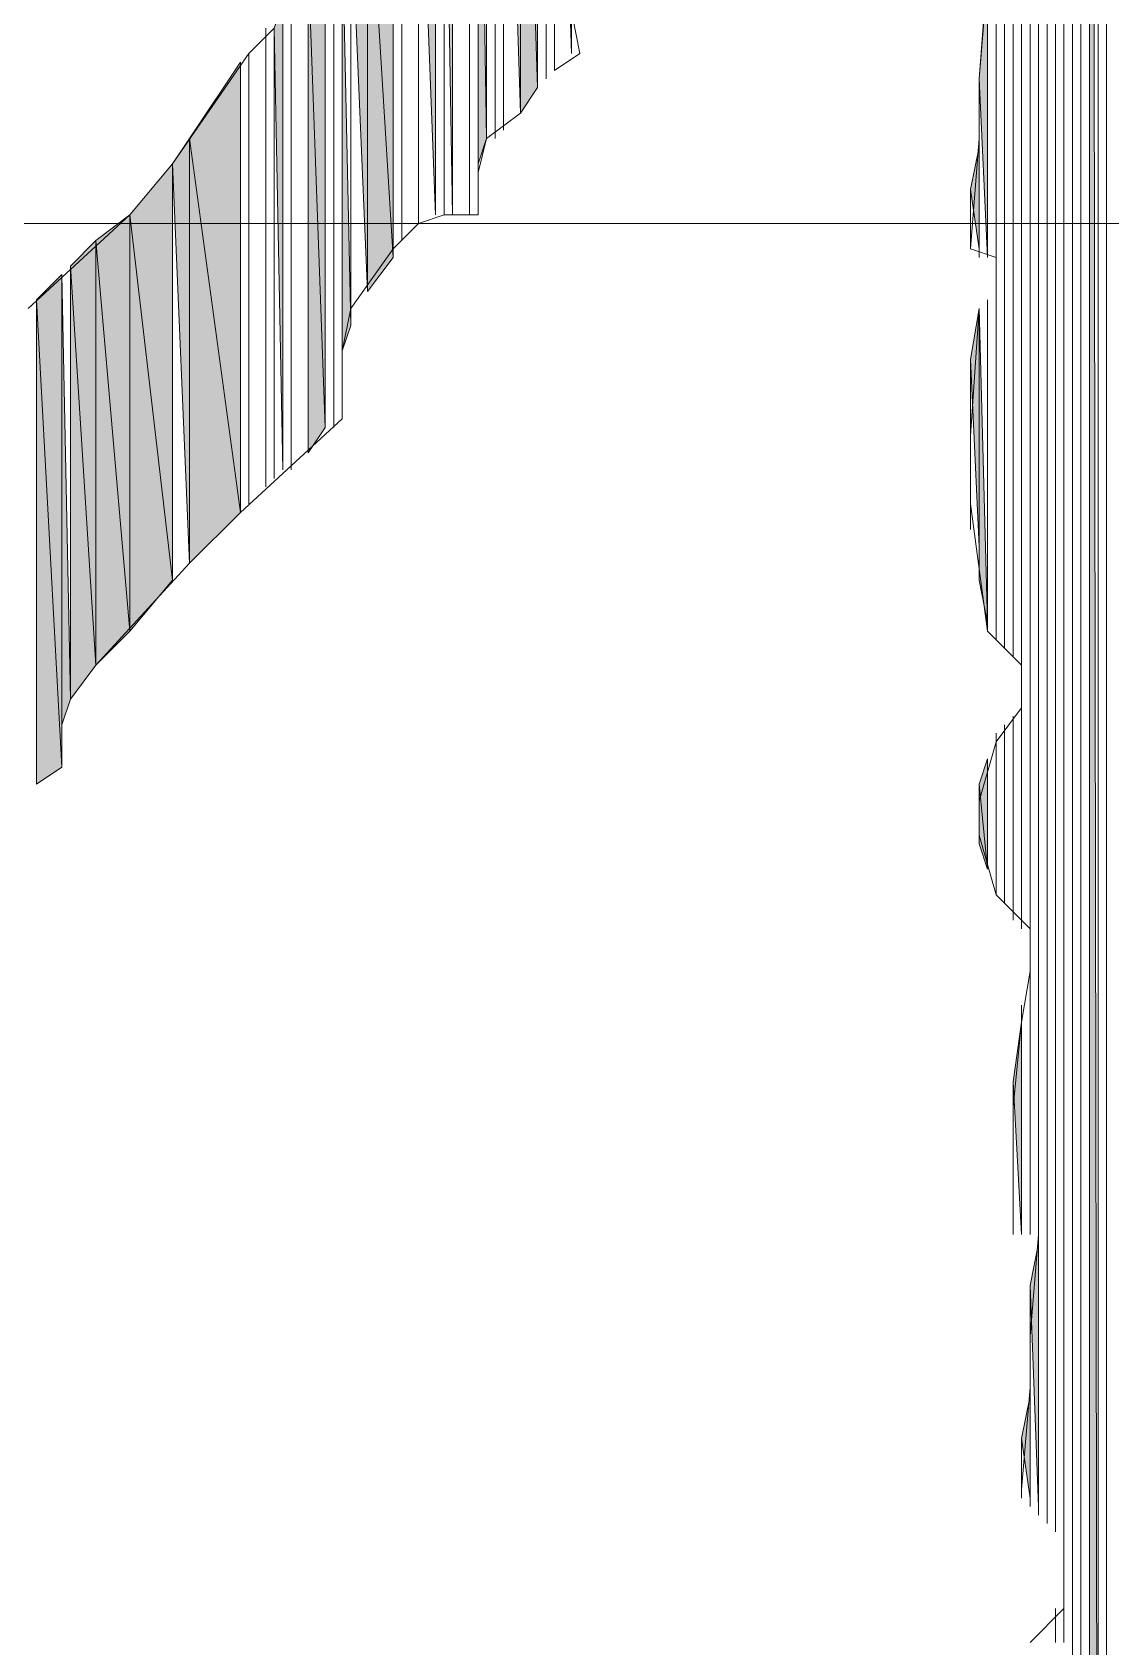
# Model space of a CAD drawing. Header units: millimetres. Extents: x -30643 to 86172, y -19411 to 63186.
# Drawn here: x 82317.3 to 82406.6, y -1824.7 to -1691 of the extents above; entities that cross this region are included whole.
import ezdxf

# ---------------------------------------------------------------- set-up
doc = ezdxf.new("R2010")
doc.units = ezdxf.units.MM

msp = doc.modelspace()

# ---------------------------------------------------------------- hatches: boundary and pattern name
h = msp.add_hatch(color=0)
h.dxf.hatch_style = 2
h.paths.add_polyline_path([(82402.75, -1815.88), (82402.75, -1817.99), (82402.75, -1448.56)])
h = msp.add_hatch(color=0)
h.dxf.hatch_style = 2
h.paths.add_polyline_path([(82404.87, -1897.5), (82405.57, -1901.02), (82404.87, -1448.56)])
h = msp.add_hatch(color=0)
h.dxf.hatch_style = 2
h.paths.add_polyline_path([(82399.24, -1743.4), (82399.24, -1746.92), (82399.24, -1452.78)])
h = msp.add_hatch(color=0)
h.dxf.hatch_style = 2
h.paths.add_polyline_path([(82361.94, -1692.73), (82361.94, -1646.99), (82360.53, -1649.11)])
h = msp.add_hatch(color=0)
h.dxf.hatch_style = 2
h.paths.add_polyline_path([(82359.13, -1695.55), (82359.13, -1649.81), (82357.72, -1651.92)])
h = msp.add_hatch(color=0)
h.dxf.hatch_style = 2
h.paths.add_polyline_path([(82357.72, -1697.66), (82357.72, -1651.92), (82356.31, -1654.03)])
h = msp.add_hatch(color=0)
h.dxf.hatch_style = 2
h.paths.add_polyline_path([(82357.72, -1697.66), (82359.13, -1695.55), (82357.72, -1651.92)])
h = msp.add_hatch(color=0)
h.dxf.hatch_style = 2
h.paths.add_polyline_path([(82354.2, -1701.88), (82354.9, -1699.77), (82354.2, -1656.85)])
h = msp.add_hatch(color=0)
h.dxf.hatch_style = 2
h.paths.add_polyline_path([(82352.09, -1706.1), (82352.09, -1658.25), (82351.39, -1665.29)])
h = msp.add_hatch(color=0)
h.dxf.hatch_style = 2
h.paths.add_polyline_path([(82350.68, -1706.1), (82350.68, -1666.7), (82349.27, -1669.51)])
h = msp.add_hatch(color=0)
h.dxf.hatch_style = 2
h.paths.add_polyline_path([(82347.16, -1709.62), (82347.16, -1672.33), (82345.05, -1675.14)])
h = msp.add_hatch(color=0)
h.dxf.hatch_style = 2
h.paths.add_polyline_path([(82345.05, -1712.44), (82345.05, -1675.14), (82343.65, -1680.07)])
h = msp.add_hatch(color=0)
h.dxf.hatch_style = 2
h.paths.add_polyline_path([(82345.05, -1712.44), (82347.16, -1709.62), (82345.05, -1675.14)])
h = msp.add_hatch(color=0)
h.dxf.hatch_style = 2
h.paths.add_polyline_path([(82341.53, -1723.7), (82341.53, -1682.88), (82340.13, -1684.99)])
h = msp.add_hatch(color=0)
h.dxf.hatch_style = 2
h.paths.add_polyline_path([(82342.94, -1717.36), (82343.65, -1715.25), (82342.94, -1682.18)])
h = msp.add_hatch(color=0)
h.dxf.hatch_style = 2
h.paths.add_polyline_path([(82338.72, -1726.51), (82338.72, -1685.7), (82338.72, -1687.81)])
h = msp.add_hatch(color=0)
h.dxf.hatch_style = 2
h.paths.add_polyline_path([(82340.13, -1725.81), (82341.53, -1723.7), (82340.13, -1684.99)])
h = msp.add_hatch(color=0)
h.dxf.hatch_style = 2
h.paths.add_polyline_path([(82396.42, -1709.62), (82396.42, -1686.4), (82395.72, -1694.84)])
h = msp.add_hatch(color=0)
h.dxf.hatch_style = 2
h.paths.add_polyline_path([(82338.02, -1727.21), (82338.02, -1688.51), (82337.31, -1690.62)])
h = msp.add_hatch(color=0)
h.dxf.hatch_style = 2
h.paths.add_polyline_path([(82334.5, -1730.73), (82334.5, -1693.44), (82330.28, -1699.77)])
h = msp.add_hatch(color=0)
h.dxf.hatch_style = 2
h.paths.add_polyline_path([(82395.72, -1709.62), (82395.72, -1694.84), (82395.72, -1697.66)])
h = msp.add_hatch(color=0)
h.dxf.hatch_style = 2
h.paths.add_polyline_path([(82395.72, -1708.92), (82395.72, -1697.66), (82395.72, -1699.77)])
h = msp.add_hatch(color=0)
h.dxf.hatch_style = 2
h.paths.add_polyline_path([(82330.28, -1734.95), (82330.28, -1699.77), (82328.87, -1701.88)])
h = msp.add_hatch(color=0)
h.dxf.hatch_style = 2
h.paths.add_polyline_path([(82330.28, -1734.95), (82334.5, -1730.73), (82330.28, -1699.77)])
h = msp.add_hatch(color=0)
h.dxf.hatch_style = 2
h.paths.add_polyline_path([(82395.72, -1708.92), (82395.72, -1700.47), (82395.01, -1703.99)])
h = msp.add_hatch(color=0)
h.dxf.hatch_style = 2
h.paths.add_polyline_path([(82328.87, -1736.36), (82328.87, -1701.88), (82325.35, -1706.1)])
h = msp.add_hatch(color=0)
h.dxf.hatch_style = 2
h.paths.add_polyline_path([(82325.35, -1740.58), (82325.35, -1706.1), (82322.53, -1708.21)])
h = msp.add_hatch(color=0)
h.dxf.hatch_style = 2
h.paths.add_polyline_path([(82325.35, -1740.58), (82328.87, -1736.36), (82325.35, -1706.1)])
h = msp.add_hatch(color=0)
h.dxf.hatch_style = 2
h.paths.add_polyline_path([(82322.53, -1743.4), (82322.53, -1708.21), (82320.42, -1710.33)])
h = msp.add_hatch(color=0)
h.dxf.hatch_style = 2
h.paths.add_polyline_path([(82322.53, -1743.4), (82325.35, -1740.58), (82322.53, -1708.21)])
h = msp.add_hatch(color=0)
h.dxf.hatch_style = 2
h.paths.add_polyline_path([(82319.72, -1751.84), (82319.72, -1711.03), (82317.61, -1713.14)])
h = msp.add_hatch(color=0)
h.dxf.hatch_style = 2
h.paths.add_polyline_path([(82319.72, -1751.84), (82319.72, -1748.32), (82319.72, -1711.03)])
h = msp.add_hatch(color=0)
h.dxf.hatch_style = 2
h.paths.add_polyline_path([(82319.72, -1748.32), (82320.42, -1746.21), (82319.72, -1711.03)])
h = msp.add_hatch(color=0)
h.dxf.hatch_style = 2
h.paths.add_polyline_path([(82320.42, -1746.21), (82322.53, -1743.4), (82320.42, -1710.33)])
h = msp.add_hatch(color=0)
h.dxf.hatch_style = 2
h.paths.add_polyline_path([(82317.61, -1753.25), (82319.72, -1751.84), (82317.61, -1713.14)])
h = msp.add_hatch(color=0)
h.dxf.hatch_style = 2
h.paths.add_polyline_path([(82395.72, -1733.55), (82395.72, -1713.84), (82395.01, -1718.07)])
h = msp.add_hatch(color=0)
h.dxf.hatch_style = 2
h.paths.add_polyline_path([(82395.72, -1736.36), (82396.42, -1739.88), (82395.72, -1713.84)])
h = msp.add_hatch(color=0)
h.dxf.hatch_style = 2
h.paths.add_polyline_path([(82395.01, -1732.14), (82395.01, -1718.07), (82395.01, -1720.88)])
h = msp.add_hatch(color=0)
h.dxf.hatch_style = 2
h.paths.add_polyline_path([(82395.01, -1729.32), (82395.01, -1722.29), (82395.01, -1724.4)])
h = msp.add_hatch(color=0)
h.dxf.hatch_style = 2
h.paths.add_polyline_path([(82396.42, -1760.29), (82396.42, -1751.14), (82395.72, -1753.25)])
h = msp.add_hatch(color=0)
h.dxf.hatch_style = 2
h.paths.add_polyline_path([(82395.72, -1758.18), (82396.42, -1760.29), (82395.72, -1753.25)])
h = msp.add_hatch(color=0)
h.dxf.hatch_style = 2
h.paths.add_polyline_path([(82399.24, -1790.54), (82399.24, -1772.95), (82398.53, -1777.88)])
h = msp.add_hatch(color=0)
h.dxf.hatch_style = 2
h.paths.add_polyline_path([(82398.53, -1790.54), (82398.53, -1777.88), (82398.53, -1779.99)])
h = msp.add_hatch(color=0)
h.dxf.hatch_style = 2
h.paths.add_polyline_path([(82398.53, -1786.32), (82398.53, -1779.99), (82398.53, -1783.51)])
h = msp.add_hatch(color=0)
h.dxf.hatch_style = 2
h.paths.add_polyline_path([(82398.53, -1786.32), (82398.53, -1790.54), (82398.53, -1779.99)])
h = msp.add_hatch(color=0)
h.dxf.hatch_style = 2
h.paths.add_polyline_path([(82400.64, -1813.06), (82400.64, -1791.25), (82399.94, -1794.77)])
h = msp.add_hatch(color=0)
h.dxf.hatch_style = 2
h.paths.add_polyline_path([(82399.94, -1813.06), (82399.94, -1794.77), (82399.94, -1796.88)])
h = msp.add_hatch(color=0)
h.dxf.hatch_style = 2
h.paths.add_polyline_path([(82399.94, -1813.06), (82399.94, -1796.88), (82399.94, -1798.99)])
h = msp.add_hatch(color=0)
h.dxf.hatch_style = 2
h.paths.add_polyline_path([(82399.94, -1813.06), (82399.94, -1798.99), (82399.94, -1801.8)])
h = msp.add_hatch(color=0)
h.dxf.hatch_style = 2
h.paths.add_polyline_path([(82399.94, -1812.36), (82399.94, -1803.91), (82399.24, -1807.43)])
h = msp.add_hatch(color=0)
h.dxf.hatch_style = 2
h.paths.add_polyline_path([(82399.24, -1812.36), (82399.24, -1807.43), (82399.24, -1809.54)])

# ---------------------------------------------------------------- linework, layer by layer
at = {"color": 0, "lineweight": 0}
for points in [[(82401.35, -1814.47), (82401.35, -1448.56)], [(82401.35, -1814.47), (82401.35, -1448.56)], [(82401.35, -1814.47), (82401.35, -1448.56)], [(82401.35, -1814.47), (82401.35, -1448.56)], [(82401.35, -1814.47), (82401.35, -1448.56)], [(82402.05, -1815.17), (82402.05, -1448.56)], [(82402.05, -1815.17), (82402.05, -1448.56)], [(82402.05, -1815.17), (82402.05, -1448.56)], [(82402.05, -1815.17), (82402.05, -1448.56)], [(82402.05, -1815.17), (82402.05, -1448.56)], [(82402.05, -1815.17), (82402.05, -1448.56)], [(82402.05, -1815.17), (82402.05, -1448.56)], [(82402.05, -1815.17), (82402.05, -1448.56)], [(82402.05, -1815.17), (82402.05, -1448.56)], [(82402.05, -1815.17), (82402.05, -1448.56)], [(82402.75, -1815.88), (82402.75, -1448.56)], [(82402.75, -1815.88), (82402.75, -1448.56)], [(82402.75, -1815.88), (82402.75, -1448.56)], [(82402.75, -1815.88), (82402.75, -1817.99), (82402.75, -1448.56)], [(82402.75, -1817.99), (82402.75, -1448.56)], [(82402.75, -1817.99), (82402.75, -1448.56)], [(82402.75, -1817.99), (82402.75, -1448.56)], [(82402.75, -1817.99), (82402.75, -1448.56)], [(82402.75, -1817.99), (82402.75, -1448.56)], [(82402.75, -1817.99), (82402.75, -1448.56)], [(82402.75, -1818.69), (82402.75, -1448.56)], [(82402.75, -1818.69), (82402.75, -1448.56)], [(82402.75, -1819.4), (82402.75, -1448.56)], [(82402.75, -1824.32), (82402.75, -1448.56)], [(82403.46, -1824.32), (82403.46, -1448.56)], [(82403.46, -1824.32), (82403.46, -1448.56)], [(82403.46, -1824.32), (82403.46, -1448.56)], [(82403.46, -1824.32), (82403.46, -1448.56)], [(82403.46, -1824.32), (82403.46, -1448.56)], [(82403.46, -1824.32), (82403.46, -1448.56)], [(82403.46, -1824.32), (82403.46, -1448.56)], [(82403.46, -1824.32), (82403.46, -1448.56)], [(82403.46, -1824.32), (82403.46, -1448.56)], [(82403.46, -1824.32), (82403.46, -1448.56)], [(82403.46, -1824.32), (82403.46, -1448.56)], [(82403.46, -1871.47), (82403.46, -1448.56)], [(82404.16, -1872.17), (82404.16, -1448.56)], [(82404.16, -1872.17), (82404.16, -1448.56)], [(82404.16, -1872.17), (82404.16, -1448.56)], [(82404.16, -1895.39), (82404.16, -1448.56)], [(82404.16, -1896.1), (82404.16, -1448.56)], [(82404.16, -1896.1), (82404.16, -1448.56)], [(82404.87, -1896.8), (82404.87, -1448.56)], [(82404.87, -1896.8), (82404.87, -1448.56)], [(82404.87, -1897.5), (82404.87, -1448.56)], [(82404.87, -1897.5), (82405.57, -1901.02), (82404.87, -1448.56)], [(82405.57, -1901.02), (82405.57, -1448.56)], [(82405.57, -1910.17), (82405.57, -1448.56)], [(82405.57, -1910.87), (82405.57, -1448.56)], [(82405.57, -1910.87), (82405.57, -1448.56)], [(82405.57, -1910.87), (82405.57, -1448.56)], [(82405.57, -1910.87), (82405.57, -1448.56)], [(82405.57, -1912.28), (82405.57, -1448.56)], [(82405.57, -1912.28), (82405.57, -1448.56)], [(82405.57, -1913.69), (82405.57, -1448.56)], [(82405.57, -1913.69), (82405.57, -1448.56)], [(82406.27, -1913.69), (82406.27, -1448.56)], [(82406.27, -1921.43), (82406.27, -1448.56)], [(82406.27, -1921.43), (82406.27, -1448.56)], [(82406.27, -1921.43), (82406.27, -1448.56)], [(82406.27, -1921.43), (82406.27, -1448.56)], [(82406.27, -1921.43), (82406.27, -1448.56)], [(82406.27, -1921.43), (82406.27, -1448.56)], [(82406.27, -1921.43), (82406.27, -1448.56)], [(82406.27, -1921.43), (82406.27, -1448.56)], [(82406.27, -1921.43), (82406.27, -1448.56)], [(82406.27, -1920.73), (82406.27, -1448.56)], [(82406.27, -1920.73), (82406.27, -1448.56)], [(82400.64, -1813.77), (82400.64, -1451.37)], [(82400.64, -1813.77), (82400.64, -1451.37)], [(82400.64, -1813.77), (82400.64, -1451.37)], [(82400.64, -1813.77), (82400.64, -1451.37)], [(82401.35, -1814.47), (82401.35, -1450.67)], [(82401.35, -1814.47), (82401.35, -1450.67)], [(82401.35, -1814.47), (82401.35, -1450.67)], [(82401.35, -1814.47), (82401.35, -1450.67)], [(82401.35, -1814.47), (82401.35, -1450.67)], [(82401.35, -1813.77), (82401.35, -1451.37)], [(82401.35, -1813.77), (82401.35, -1451.37)], [(82401.35, -1813.77), (82401.35, -1451.37)], [(82401.35, -1813.77), (82401.35, -1451.37)], [(82399.24, -1743.4), (82399.24, -1452.78)], [(82399.24, -1743.4), (82399.24, -1452.78)], [(82399.24, -1743.4), (82399.24, -1452.78)], [(82399.24, -1743.4), (82399.24, -1452.78)], [(82399.24, -1743.4), (82399.24, -1452.78)], [(82399.24, -1743.4), (82399.24, -1746.92), (82399.24, -1452.78)], [(82399.24, -1746.92), (82399.24, -1452.78)], [(82399.24, -1765.21), (82399.24, -1452.78)], [(82399.24, -1765.21), (82399.24, -1452.78)], [(82399.24, -1765.21), (82399.24, -1452.78)], [(82399.94, -1765.21), (82399.94, -1452.78)], [(82399.94, -1765.21), (82399.94, -1452.78)], [(82399.94, -1765.92), (82399.94, -1452.78)], [(82399.94, -1765.92), (82399.94, -1452.78)], [(82399.94, -1765.92), (82399.94, -1452.78)], [(82399.94, -1765.92), (82399.94, -1452.78)], [(82399.94, -1766.62), (82399.94, -1452.78)], [(82399.94, -1766.62), (82399.94, -1452.78)], [(82399.94, -1767.32), (82399.94, -1452.78)], [(82399.94, -1767.32), (82399.94, -1452.78)], [(82399.94, -1767.32), (82399.94, -1452.78)], [(82399.94, -1767.32), (82399.94, -1452.78)], [(82399.94, -1768.03), (82399.94, -1452.78)], [(82399.94, -1768.03), (82399.94, -1452.78)], [(82399.94, -1768.73), (82399.94, -1452.78)], [(82399.94, -1790.54), (82399.94, -1452.78)], [(82399.94, -1790.54), (82399.94, -1452.78)], [(82399.94, -1790.54), (82399.94, -1452.78)], [(82400.64, -1790.54), (82400.64, -1452.08)], [(82400.64, -1790.54), (82400.64, -1452.08)], [(82400.64, -1790.54), (82400.64, -1452.08)], [(82400.64, -1813.77), (82400.64, -1452.08)], [(82400.64, -1813.77), (82400.64, -1452.08)], [(82400.64, -1813.77), (82400.64, -1452.08)], [(82400.64, -1813.77), (82400.64, -1452.08)], [(82400.64, -1813.77), (82400.64, -1452.08)], [(82400.64, -1813.77), (82400.64, -1452.08)], [(82400.64, -1813.77), (82400.64, -1452.08)], [(82397.83, -1741.99), (82397.83, -1453.48)], [(82397.83, -1741.99), (82397.83, -1453.48)], [(82398.53, -1742.69), (82398.53, -1453.48)], [(82398.53, -1742.69), (82398.53, -1453.48)], [(82398.53, -1742.69), (82398.53, -1453.48)], [(82398.53, -1742.69), (82398.53, -1453.48)], [(82398.53, -1742.69), (82398.53, -1453.48)], [(82398.53, -1742.69), (82398.53, -1453.48)], [(82397.12, -1711.03), (82397.12, -1455.59)], [(82397.12, -1711.03), (82397.12, -1455.59)], [(82397.12, -1711.73), (82397.12, -1455.59)], [(82397.12, -1711.73), (82397.12, -1455.59)], [(82397.12, -1712.44), (82397.12, -1455.59)], [(82397.12, -1741.29), (82397.12, -1455.59)], [(82397.83, -1741.99), (82397.83, -1454.89)], [(82397.83, -1741.99), (82397.83, -1454.89)], [(82396.42, -1709.62), (82396.42, -1456.3)], [(82396.42, -1709.62), (82396.42, -1456.3)], [(82396.42, -1709.62), (82396.42, -1456.3)], [(82397.12, -1709.62), (82397.12, -1456.3)], [(82397.12, -1709.62), (82397.12, -1456.3)], [(82397.12, -1709.62), (82397.12, -1456.3)], [(82397.12, -1709.62), (82397.12, -1456.3)], [(82397.12, -1709.62), (82397.12, -1456.3)], [(82397.12, -1709.62), (82397.12, -1456.3)], [(82361.94, -1692.73), (82361.94, -1646.99), (82360.53, -1649.11)], [(82359.13, -1695.55), (82359.13, -1649.81), (82357.72, -1651.92)], [(82359.13, -1695.55), (82359.13, -1649.81)], [(82359.83, -1694.84), (82359.83, -1649.11)], [(82359.83, -1694.84), (82359.83, -1649.11)], [(82359.83, -1694.84), (82359.83, -1649.81)], [(82359.83, -1694.84), (82359.83, -1649.81)], [(82360.53, -1694.14), (82360.53, -1649.11)], [(82360.53, -1694.14), (82360.53, -1649.11)], [(82357.72, -1697.66), (82357.72, -1651.92), (82356.31, -1654.03)], [(82357.72, -1697.66), (82359.13, -1695.55), (82357.72, -1651.92)], [(82355.61, -1699.77), (82355.61, -1654.73)], [(82355.61, -1699.77), (82355.61, -1654.73)], [(82356.31, -1699.07), (82356.31, -1654.03)], [(82356.31, -1699.07), (82356.31, -1654.03)], [(82354.9, -1699.77), (82354.9, -1656.14)], [(82354.9, -1699.77), (82354.9, -1656.14)], [(82354.9, -1699.77), (82354.9, -1656.14)], [(82354.9, -1699.77), (82354.9, -1656.14)], [(82353.5, -1706.1), (82353.5, -1657.55)], [(82353.5, -1706.1), (82353.5, -1657.55)], [(82354.2, -1706.1), (82354.2, -1656.85)], [(82354.2, -1706.1), (82354.2, -1656.85)], [(82354.2, -1706.1), (82354.2, -1656.85)], [(82354.2, -1702.58), (82354.2, -1656.85)], [(82354.2, -1701.88), (82354.2, -1656.85)], [(82354.2, -1701.88), (82354.9, -1699.77), (82354.2, -1656.85)], [(82352.09, -1706.1), (82352.09, -1658.25), (82351.39, -1665.29)], [(82352.09, -1706.1), (82352.09, -1658.25)], [(82351.39, -1706.1), (82351.39, -1665.29)], [(82351.39, -1706.1), (82351.39, -1665.29)], [(82351.39, -1706.1), (82351.39, -1665.29)], [(82351.39, -1706.1), (82351.39, -1665.29)], [(82350.68, -1706.1), (82350.68, -1666.7), (82349.27, -1669.51)], [(82350.68, -1706.1), (82350.68, -1666.7)], [(82349.27, -1706.81), (82349.27, -1669.51)], [(82349.27, -1706.81), (82349.27, -1669.51)], [(82349.27, -1706.81), (82349.27, -1670.22)], [(82349.27, -1706.81), (82349.27, -1670.22)], [(82347.16, -1709.62), (82347.16, -1672.33), (82345.05, -1675.14)], [(82347.16, -1709.62), (82347.16, -1672.33)], [(82347.16, -1708.92), (82347.16, -1672.33)], [(82347.16, -1708.92), (82347.16, -1672.33)], [(82347.87, -1708.21), (82347.87, -1671.62)], [(82347.87, -1708.21), (82347.87, -1671.62)], [(82345.05, -1712.44), (82345.05, -1675.14), (82343.65, -1680.07)], [(82345.05, -1712.44), (82347.16, -1709.62), (82345.05, -1675.14)], [(82343.65, -1713.84), (82343.65, -1680.07)], [(82343.65, -1713.84), (82343.65, -1680.07)], [(82343.65, -1713.84), (82343.65, -1680.07)], [(82343.65, -1713.84), (82343.65, -1680.07)], [(82343.65, -1715.25), (82343.65, -1680.77)], [(82343.65, -1715.25), (82343.65, -1680.77)], [(82341.53, -1723.7), (82341.53, -1682.88), (82340.13, -1684.99)], [(82341.53, -1723.7), (82341.53, -1682.88)], [(82342.24, -1723.7), (82342.24, -1682.18)], [(82342.24, -1723.7), (82342.24, -1682.18)], [(82342.94, -1722.99), (82342.94, -1682.18)], [(82342.94, -1717.36), (82342.94, -1682.18)], [(82342.94, -1717.36), (82342.94, -1682.18)], [(82342.94, -1717.36), (82343.65, -1715.25), (82342.94, -1682.18)], [(82338.72, -1726.51), (82338.72, -1685.7), (82338.72, -1687.81)], [(82338.72, -1726.51), (82338.72, -1685.7)], [(82340.13, -1725.81), (82340.13, -1684.99)], [(82340.13, -1725.81), (82341.53, -1723.7), (82340.13, -1684.99)], [(82396.42, -1709.62), (82396.42, -1685.7)], [(82396.42, -1709.62), (82396.42, -1685.7)], [(82396.42, -1709.62), (82396.42, -1685.7)], [(82396.42, -1709.62), (82396.42, -1686.4), (82395.72, -1694.84)], [(82396.42, -1709.62), (82396.42, -1686.4)], [(82338.02, -1727.21), (82338.02, -1688.51), (82337.31, -1690.62)], [(82338.02, -1727.21), (82338.02, -1688.51)], [(82338.72, -1727.21), (82338.72, -1687.81)], [(82338.72, -1727.21), (82338.72, -1687.81)], [(82361.94, -1692.73), (82361.94, -1689.22)], [(82336.61, -1728.62), (82336.61, -1690.62)], [(82336.61, -1728.62), (82336.61, -1690.62)], [(82337.31, -1727.92), (82337.31, -1690.62)], [(82337.31, -1727.92), (82337.31, -1690.62)], [(82336.61, -1728.62), (82336.61, -1691.33)], [(82336.61, -1728.62), (82336.61, -1691.33)], [(82334.5, -1730.73), (82334.5, -1693.44), (82330.28, -1699.77)], [(82334.5, -1730.73), (82334.5, -1693.44)], [(82335.2, -1730.03), (82335.2, -1692.73)], [(82335.2, -1730.03), (82335.2, -1692.73)], [(82395.72, -1709.62), (82395.72, -1694.84), (82395.72, -1697.66)], [(82395.72, -1709.62), (82395.72, -1694.84)], [(82395.72, -1708.92), (82395.72, -1697.66), (82395.72, -1699.77)], [(82395.72, -1708.92), (82395.72, -1697.66)], [(82330.28, -1734.95), (82330.28, -1699.77), (82328.87, -1701.88)], [(82330.28, -1734.95), (82334.5, -1730.73), (82330.28, -1699.77)], [(82395.72, -1708.92), (82395.72, -1700.47), (82395.01, -1703.99)], [(82395.72, -1708.92), (82395.72, -1699.77)], [(82395.72, -1708.92), (82395.72, -1699.77)], [(82395.72, -1708.92), (82395.72, -1699.77)], [(82395.72, -1708.92), (82395.72, -1699.77)], [(82395.72, -1708.92), (82395.72, -1700.47)], [(82395.72, -1708.92), (82395.72, -1700.47)], [(82395.72, -1708.92), (82395.72, -1700.47)], [(82328.87, -1736.36), (82328.87, -1701.88), (82325.35, -1706.1)], [(82328.87, -1736.36), (82328.87, -1701.88)], [(82354.2, -1706.1), (82354.2, -1702.58)], [(82395.01, -1708.92), (82395.01, -1703.99)], [(82395.01, -1708.92), (82395.01, -1703.99)], [(82395.01, -1708.92), (82395.01, -1704.7)], [(82395.01, -1708.92), (82395.01, -1704.7)], [(82325.35, -1740.58), (82325.35, -1706.1), (82322.53, -1708.21)], [(82325.35, -1740.58), (82328.87, -1736.36), (82325.35, -1706.1)], [(82322.53, -1743.4), (82322.53, -1708.21), (82320.42, -1710.33)], [(82322.53, -1743.4), (82325.35, -1740.58), (82322.53, -1708.21)], [(82319.72, -1751.84), (82319.72, -1711.03), (82317.61, -1713.14)], [(82319.72, -1751.84), (82319.72, -1748.32), (82319.72, -1711.03)], [(82319.72, -1748.32), (82319.72, -1711.03)], [(82319.72, -1748.32), (82320.42, -1746.21), (82319.72, -1711.03)], [(82320.42, -1746.21), (82320.42, -1710.33)], [(82320.42, -1746.21), (82322.53, -1743.4), (82320.42, -1710.33)], [(82397.12, -1741.29), (82397.12, -1712.44)], [(82397.12, -1741.29), (82397.12, -1712.44)], [(82397.12, -1741.29), (82397.12, -1712.44)], [(82317.61, -1753.25), (82317.61, -1713.14)], [(82317.61, -1753.25), (82319.72, -1751.84), (82317.61, -1713.14)], [(82395.72, -1733.55), (82395.72, -1713.84), (82395.01, -1718.07)], [(82395.72, -1733.55), (82395.72, -1713.84)], [(82395.72, -1733.55), (82395.72, -1713.84)], [(82395.72, -1733.55), (82395.72, -1713.84)], [(82395.72, -1734.25), (82395.72, -1713.84)], [(82395.72, -1734.25), (82395.72, -1713.84)], [(82395.72, -1734.25), (82395.72, -1713.84)], [(82395.72, -1734.25), (82395.72, -1713.84)], [(82395.72, -1734.95), (82395.72, -1713.84)], [(82395.72, -1734.95), (82395.72, -1713.84)], [(82395.72, -1736.36), (82395.72, -1713.84)], [(82395.72, -1736.36), (82396.42, -1739.88), (82395.72, -1713.84)], [(82396.42, -1739.88), (82396.42, -1713.14)], [(82396.42, -1739.88), (82396.42, -1713.14)], [(82396.42, -1740.58), (82396.42, -1713.14)], [(82396.42, -1740.58), (82396.42, -1713.14)], [(82396.42, -1740.58), (82396.42, -1713.14)], [(82396.42, -1740.58), (82396.42, -1713.14)], [(82396.42, -1740.58), (82396.42, -1713.14)], [(82396.42, -1740.58), (82396.42, -1713.14)], [(82397.12, -1741.29), (82397.12, -1713.14)], [(82397.12, -1741.29), (82397.12, -1713.14)], [(82397.12, -1741.29), (82397.12, -1713.14)], [(82397.12, -1741.29), (82397.12, -1713.14)], [(82397.12, -1741.29), (82397.12, -1713.14)], [(82397.12, -1741.29), (82397.12, -1713.14)], [(82397.12, -1741.29), (82397.12, -1713.14)], [(82397.12, -1741.29), (82397.12, -1713.14)], [(82342.94, -1722.99), (82342.94, -1717.36)], [(82395.01, -1732.14), (82395.01, -1718.07), (82395.01, -1720.88)], [(82395.01, -1732.14), (82395.01, -1718.07)], [(82395.01, -1732.14), (82395.01, -1718.07)], [(82395.01, -1732.14), (82395.01, -1718.07)], [(82395.01, -1730.73), (82395.01, -1720.88)], [(82395.01, -1730.73), (82395.01, -1720.88)], [(82395.01, -1730.03), (82395.01, -1721.58)], [(82395.01, -1730.03), (82395.01, -1721.58)], [(82395.01, -1729.32), (82395.01, -1722.29), (82395.01, -1724.4)], [(82395.01, -1729.32), (82395.01, -1722.29)], [(82399.24, -1765.21), (82399.24, -1746.92)], [(82399.24, -1765.21), (82399.24, -1746.92)], [(82399.24, -1765.21), (82399.24, -1746.92)], [(82399.24, -1765.21), (82399.24, -1746.92)], [(82399.24, -1765.21), (82399.24, -1746.92)], [(82397.83, -1763.1), (82397.83, -1748.32)], [(82397.83, -1763.1), (82397.83, -1748.32)], [(82398.53, -1764.51), (82398.53, -1747.62)], [(82398.53, -1764.51), (82398.53, -1747.62)], [(82398.53, -1764.51), (82398.53, -1747.62)], [(82398.53, -1764.51), (82398.53, -1747.62)], [(82398.53, -1764.51), (82398.53, -1747.62)], [(82398.53, -1764.51), (82398.53, -1747.62)], [(82399.24, -1764.51), (82399.24, -1747.62)], [(82399.24, -1764.51), (82399.24, -1747.62)], [(82397.12, -1762.4), (82397.12, -1749.03)], [(82397.12, -1762.4), (82397.12, -1749.03)], [(82397.12, -1761.69), (82397.12, -1749.73)], [(82397.12, -1761.69), (82397.12, -1749.73)], [(82397.12, -1761.69), (82397.12, -1749.73)], [(82397.12, -1761.69), (82397.12, -1749.73)], [(82397.12, -1761.69), (82397.12, -1749.73)], [(82397.12, -1761.69), (82397.12, -1749.73)], [(82397.12, -1762.4), (82397.12, -1749.73)], [(82397.12, -1762.4), (82397.12, -1749.73)], [(82397.12, -1762.4), (82397.12, -1749.73)], [(82397.12, -1762.4), (82397.12, -1749.73)], [(82397.83, -1763.1), (82397.83, -1749.03)], [(82397.83, -1763.1), (82397.83, -1749.03)], [(82396.42, -1760.29), (82396.42, -1751.14), (82395.72, -1753.25)], [(82396.42, -1760.29), (82396.42, -1751.14)], [(82396.42, -1760.29), (82396.42, -1751.14)], [(82396.42, -1760.29), (82396.42, -1751.14)], [(82396.42, -1760.29), (82396.42, -1751.14)], [(82396.42, -1760.29), (82396.42, -1751.14)], [(82396.42, -1760.29), (82396.42, -1751.14)], [(82396.42, -1760.29), (82396.42, -1751.14)], [(82395.72, -1758.18), (82395.72, -1753.25)], [(82395.72, -1758.18), (82396.42, -1760.29), (82395.72, -1753.25)], [(82395.72, -1757.47), (82395.72, -1753.95)], [(82395.72, -1757.47), (82395.72, -1753.95)], [(82395.72, -1757.47), (82395.72, -1753.95)], [(82395.72, -1757.47), (82395.72, -1753.95)], [(82395.72, -1754.66), (82395.72, -1757.47)], [(82395.72, -1757.47), (82395.72, -1754.66)], [(82395.72, -1757.47), (82395.72, -1754.66)], [(82399.94, -1790.54), (82399.94, -1768.73)], [(82399.94, -1790.54), (82399.94, -1768.73)], [(82399.94, -1790.54), (82399.94, -1768.73)], [(82399.94, -1790.54), (82399.94, -1769.43)], [(82399.94, -1790.54), (82399.94, -1769.43)], [(82399.94, -1790.54), (82399.94, -1769.43)], [(82399.94, -1790.54), (82399.94, -1769.43)], [(82399.94, -1790.54), (82399.94, -1770.14)], [(82399.94, -1790.54), (82399.94, -1770.14)], [(82399.94, -1790.54), (82399.94, -1770.14)], [(82399.94, -1790.54), (82399.94, -1770.14)], [(82399.94, -1790.54), (82399.94, -1770.14)], [(82399.94, -1790.54), (82399.94, -1770.14)], [(82399.94, -1790.54), (82399.94, -1770.84)], [(82399.94, -1790.54), (82399.94, -1770.84)], [(82399.24, -1790.54), (82399.24, -1771.55)], [(82399.24, -1790.54), (82399.24, -1771.55)], [(82399.24, -1790.54), (82399.24, -1771.55)], [(82399.24, -1790.54), (82399.24, -1771.55)], [(82399.24, -1790.54), (82399.24, -1772.25)], [(82399.24, -1790.54), (82399.24, -1772.25)], [(82399.24, -1790.54), (82399.24, -1772.25)], [(82399.24, -1790.54), (82399.24, -1772.25)], [(82399.24, -1790.54), (82399.24, -1772.95), (82398.53, -1777.88)], [(82399.24, -1790.54), (82399.24, -1772.95)], [(82398.53, -1790.54), (82398.53, -1777.88), (82398.53, -1779.99)], [(82398.53, -1790.54), (82398.53, -1777.88)], [(82398.53, -1786.32), (82398.53, -1779.99), (82398.53, -1783.51)], [(82398.53, -1786.32), (82398.53, -1790.54), (82398.53, -1779.99)], [(82400.64, -1813.06), (82400.64, -1791.25), (82399.94, -1794.77)], [(82400.64, -1813.77), (82400.64, -1790.54)], [(82400.64, -1813.06), (82400.64, -1791.25)], [(82399.94, -1813.06), (82399.94, -1794.77), (82399.94, -1796.88)], [(82399.94, -1813.06), (82399.94, -1794.77)], [(82399.94, -1813.06), (82399.94, -1794.77)], [(82399.94, -1813.06), (82399.94, -1794.77)], [(82399.94, -1813.06), (82399.94, -1796.88), (82399.94, -1798.99)], [(82399.94, -1813.06), (82399.94, -1796.88)], [(82399.94, -1813.06), (82399.94, -1798.99), (82399.94, -1801.8)], [(82399.94, -1813.06), (82399.94, -1798.99)], [(82399.94, -1813.06), (82399.94, -1798.99)], [(82399.94, -1813.06), (82399.94, -1798.99)], [(82399.94, -1812.36), (82399.94, -1801.8)], [(82399.94, -1812.36), (82399.94, -1801.8)], [(82399.94, -1812.36), (82399.94, -1802.51)], [(82399.94, -1812.36), (82399.94, -1802.51)], [(82399.94, -1812.36), (82399.94, -1803.21)], [(82399.94, -1812.36), (82399.94, -1803.21)], [(82399.94, -1812.36), (82399.94, -1803.91), (82399.24, -1807.43)], [(82399.94, -1812.36), (82399.94, -1803.91)], [(82399.24, -1812.36), (82399.24, -1807.43), (82399.24, -1809.54)], [(82399.24, -1812.36), (82399.24, -1807.43)], [(82399.24, -1812.36), (82399.24, -1809.54)], [(82399.24, -1812.36), (82399.24, -1809.54)], [(82402.75, -1824.32), (82402.75, -1819.4)], [(82402.75, -1824.32), (82402.75, -1819.4)], [(82402.75, -1824.32), (82402.75, -1819.4)], [(82402.75, -1824.32), (82402.75, -1820.1)], [(82402.75, -1824.32), (82402.75, -1820.1)], [(82402.75, -1824.32), (82402.75, -1820.1)], [(82402.75, -1824.32), (82402.75, -1820.1)], [(82402.75, -1824.32), (82402.75, -1820.1)], [(82402.75, -1824.32), (82402.75, -1820.1)], [(82402.05, -1824.32), (82402.05, -1821.51)], [(82402.05, -1824.32), (82402.05, -1821.51)], [(82402.05, -1824.32), (82402.05, -1821.51)], [(82402.05, -1824.32), (82402.05, -1821.51)], [(82402.05, -1824.32), (82402.05, -1821.51)], [(82402.05, -1824.32), (82402.05, -1821.51)], [(82402.05, -1824.32), (82402.05, -1822.21)], [(82402.05, -1824.32), (82402.05, -1822.21)], [(82402.05, -1824.32), (82402.05, -1822.21)], [(82402.05, -1824.32), (82402.05, -1822.21)], [(82402.75, -1824.32), (82402.75, -1821.51)], [(82402.75, -1824.32), (82402.75, -1821.51)], [(82402.75, -1824.32), (82402.75, -1821.51)], [(82402.75, -1824.32), (82402.75, -1821.51)], [(82403.46, -1871.47), (82403.46, -1824.32)]]:
    msp.add_lwpolyline(points, close=True, dxfattribs=at)
for points in [[(82396.42, -1685.7), (82395.72, -1694.84)], [(82362.64, -1692.73), (82361.94, -1689.22)], [(82337.31, -1690.62), (82335.2, -1692.73)], [(82335.2, -1692.73), (82328.87, -1701.88)], [(82360.53, -1694.14), (82362.64, -1692.73)], [(82395.72, -1694.84), (82395.72, -1699.77)], [(82357.72, -1697.66), (82359.13, -1695.55)], [(82354.9, -1699.77), (82357.72, -1697.66)], [(82354.2, -1702.58), (82354.9, -1699.77)], [(82395.72, -1699.77), (82395.01, -1708.92)], [(82328.87, -1701.88), (82325.35, -1706.1)], [(82354.2, -1706.1), (82354.2, -1702.58)], [(79373.42, -1706.81), (84204.88, -1706.81)], [(82325.35, -1706.1), (82316.91, -1713.84)], [(82347.16, -1708.92), (82349.27, -1706.81)], [(82349.27, -1706.81), (82351.39, -1706.1)], [(82351.39, -1706.1), (82354.2, -1706.1)], [(82343.65, -1713.84), (82347.16, -1708.92)], [(82395.01, -1708.92), (82397.12, -1709.62)], [(82397.12, -1709.62), (82397.12, -1712.44)], [(82342.94, -1717.36), (82343.65, -1713.84)], [(82395.72, -1713.84), (82395.01, -1724.4)], [(82342.94, -1722.99), (82342.94, -1717.36)], [(82334.5, -1730.73), (82342.94, -1722.99)], [(82395.01, -1724.4), (82395.01, -1730.03)], [(82395.01, -1730.03), (82396.42, -1740.58)], [(82330.28, -1734.95), (82334.5, -1730.73)], [(82322.53, -1743.4), (82330.28, -1734.95)], [(82396.42, -1740.58), (82399.24, -1743.4)], [(82320.42, -1746.21), (82322.53, -1743.4)], [(82399.24, -1743.4), (82399.24, -1746.92)], [(82319.72, -1748.32), (82320.42, -1746.21)], [(82399.24, -1746.92), (82397.12, -1749.73)], [(82319.72, -1751.84), (82319.72, -1748.32)], [(82397.12, -1749.73), (82395.72, -1754.66)], [(82317.61, -1753.25), (82319.72, -1751.84)], [(82395.72, -1754.66), (82395.72, -1757.47)], [(82395.72, -1757.47), (82397.12, -1762.4)], [(82397.12, -1762.4), (82399.94, -1765.21)], [(82399.94, -1765.21), (82399.94, -1768.73)], [(82399.94, -1768.73), (82399.24, -1772.95)], [(82399.24, -1772.95), (82398.53, -1779.99)], [(82398.53, -1779.99), (82398.53, -1783.51)], [(82398.53, -1783.51), (82398.53, -1790.54)], [(82400.64, -1790.54), (82399.94, -1798.99)], [(82399.94, -1798.99), (82399.94, -1803.21)], [(82399.94, -1803.21), (82399.24, -1811.66)], [(82402.75, -1815.88), (82402.75, -1819.4)], [(82402.75, -1819.4), (82402.75, -1821.51)], [(82402.75, -1821.51), (82399.94, -1824.32)], [(82403.46, -1824.32), (82403.46, -1826.43)]]:
    msp.add_lwpolyline(points, dxfattribs=at)

doc.saveas('drawing.dxf')
